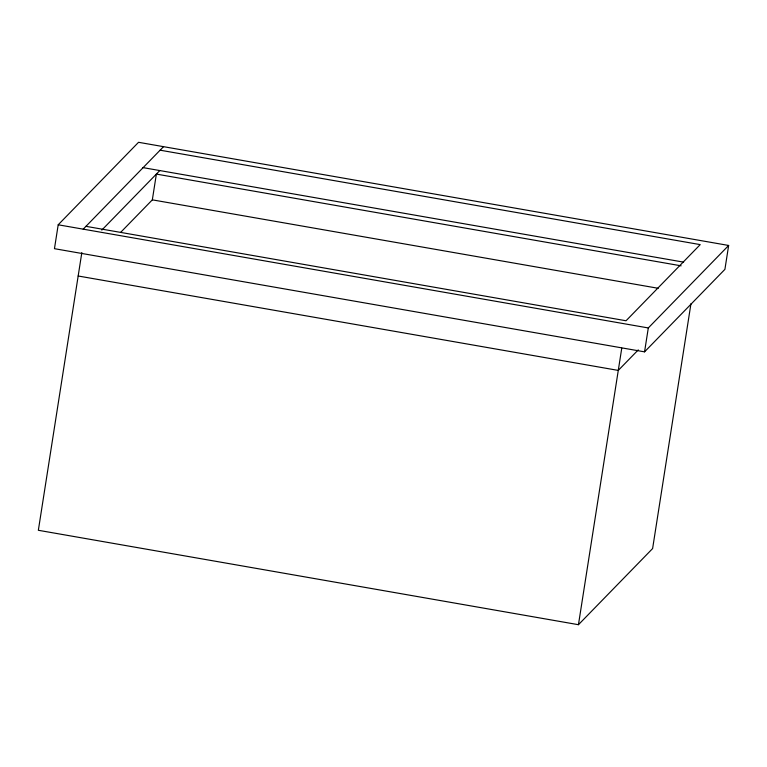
<?xml version="1.0" encoding="UTF-8"?>
<svg xmlns="http://www.w3.org/2000/svg" width="767" height="767" viewBox="0 0 767 767"><rect width="100%" height="100%" fill="white"/><g stroke="black" fill="none" stroke-linecap="round" stroke-linejoin="round"><path stroke-width="1.15" d="M58.196 224.789L54.457 248.681L644.558 351.852L724.911 269.351L728.65 245.459L138.539 142.298L58.196 224.789L648.307 327.95L728.65 245.459M81.839 252.573L38.35 530.285L578.452 624.702L652.612 548.558L690.952 303.732M120.668 232.363L152.336 199.851L156.372 174.09L681.134 265.833M578.452 624.702L621.759 348.17M644.558 351.852L648.307 327.95M83.2 229.16L163.544 146.66M101.819 230.09L159.804 170.562M638.269 349.886L618.269 370.413L78.167 275.995M160.111 150.188L700.213 244.615L626.045 320.759L85.952 226.332M142.758 167.58L683.618 262.141M152.336 199.851L658.239 288.296"/></g></svg>
